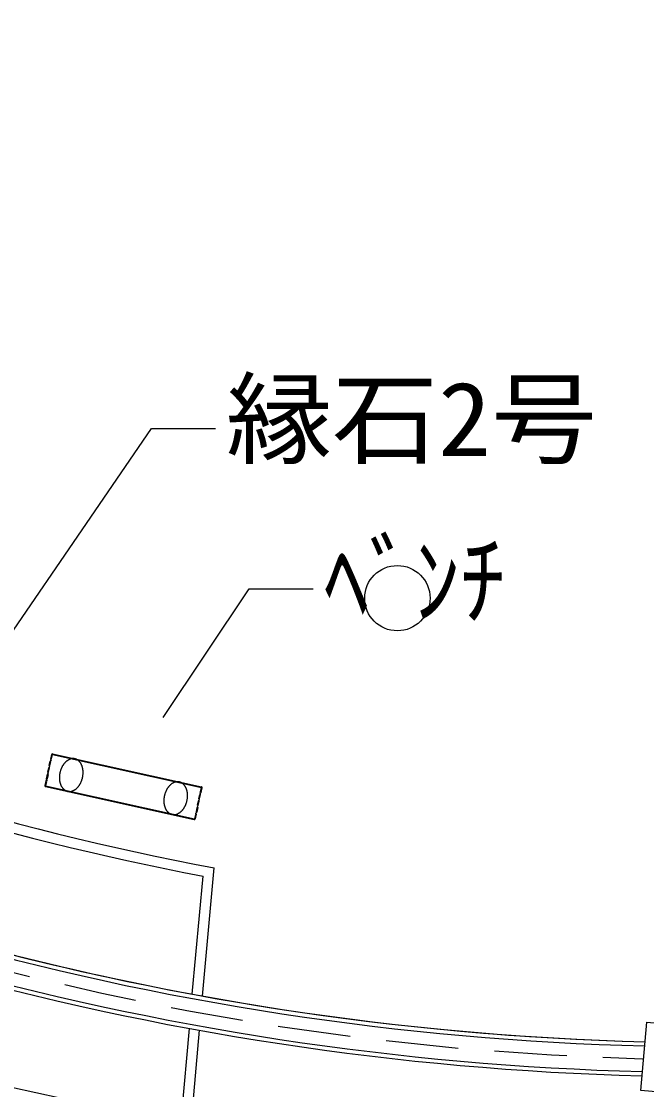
# Model space of a CAD drawing. Units: millimetres on the paper. Extents: x -120.2 to -23.9, y -30.5 to 36.3.
# Drawn here: x -97.87 to -94.94, y -22.12 to -17.1 of the extents above; entities that cross this region are included whole.
import ezdxf
from ezdxf.enums import TextEntityAlignment as Align

# ---------------------------------------------------------------- set-up
doc = ezdxf.new("R2010")
doc.units = ezdxf.units.MM
doc.header["$LTSCALE"] = 0.17
doc.linetypes.add('CHAIN2', pattern=[12, 9, -1, 1, -1])
doc.linetypes.add('DASHED2', pattern=[3, 2, -1])
for name, color, linetype in [('0-2_D-STR-1-計線1_計画', 7, 'Continuous'), ('0-3_D-STR-3-計線3_施設', 7, 'Continuous'), ('0-5_D-STR-BMK-CLINE', 7, 'CHAIN2'), ('0-6_D-STR-4-計線4_ﾌｧﾆﾁｬ_', 7, 'Continuous'), ('0-9_D-STR-2-計線2_補助', 7, 'Continuous'), ('0-A_D-STR-5-1排水', 7, 'Continuous'), ('0-F_D-STR-5-2排水-ＣＬ', 7, 'DASHED2'), ('1-8_D-STR-HTXT-施設', 4, 'Continuous'), ('1-9_GroupNo4-LayerNo1', 7, 'Continuous')]:
    doc.layers.add(name, color=color, linetype=linetype)
doc.styles.add('ＭＳ ゴシック', font='')
doc.styles.get('ＭＳ ゴシック').set_extended_font_data('MS Gothic')

msp = doc.modelspace()

# ---------------------------------------------------------------- linework, layer by layer
at = {"layer": '0-2_D-STR-1-計線1_計画'}
for p, q in [((-97.0214, -21.6787), (-96.9666, -21.0767)), ((-97.0361, -21.8392), (-97.1311, -22.8821))]:
    msp.add_line(p, q, dxfattribs=at)
for centre, radius, start, end in [((-94.6078, -8.4531), 13.4441, 239.09494, 268.56068), ((-94.6078, -8.4531), 12.8421, 245.99945, 259.41588), ((-94.6003, -8.4321), 14.6699, 240.87812, 260.06622)]:
    msp.add_arc(centre, radius, start, end, dxfattribs=at)
at = {"layer": '0-3_D-STR-3-計線3_施設'}
for radius, start, end in [(14.7283, 240.93005, 259.79309), (15.0092, 241.1582, 258.80969)]:
    msp.add_arc((-94.6078, -8.4531), radius, start, end, dxfattribs=at)
at = {"layer": '0-5_D-STR-BMK-CLINE'}
msp.add_arc((-94.6078, -8.4531), 14.046, 237.56668, 321.98064, dxfattribs=at)
at = {"layer": '0-6_D-STR-4-計線4_ﾌｧﾆﾁｬ_'}
for p, q in [((-97.7331, -20.5666), (-97.7283, -20.5449)), ((-97.729, -20.5649), (-97.7246, -20.545)), ((-97.7246, -20.545), (-97.0264, -20.6998)), ((-97.724, -20.5422), (-97.0258, -20.697)), ((-97.7399, -20.5973), (-97.7352, -20.5761)), ((-97.7365, -20.5985), (-97.732, -20.5782)), ((-97.7311, -20.5743), (-97.7309, -20.5734)), ((-97.7303, -20.5709), (-97.7299, -20.5691)), ((-97.7489, -20.6381), (-97.7536, -20.6593)), ((-97.7453, -20.6385), (-97.7498, -20.6588)), ((-97.7467, -20.6279), (-97.7422, -20.6075)), ((-97.7432, -20.6287), (-97.7386, -20.6083)), ((-97.7557, -20.6688), (-97.7606, -20.6905)), ((-97.7578, -20.6949), (-97.0596, -20.8497)), ((-97.7528, -20.6721), (-97.7572, -20.6921)), ((-97.7572, -20.6921), (-97.059, -20.8469)), ((-97.7515, -20.6662), (-97.7519, -20.668)), ((-97.7507, -20.6627), (-97.7509, -20.6636)), ((-97.0308, -20.7197), (-97.0264, -20.6998)), ((-97.0279, -20.723), (-97.023, -20.7013)), ((-97.0383, -20.7533), (-97.0338, -20.7331)), ((-97.0347, -20.7537), (-97.03, -20.7325)), ((-97.0329, -20.7292), (-97.0327, -20.7282)), ((-97.0321, -20.7257), (-97.0317, -20.7239)), ((-97.0471, -20.7933), (-97.0516, -20.8136)), ((-97.0437, -20.7945), (-97.0484, -20.8157)), ((-97.045, -20.7835), (-97.0404, -20.7631)), ((-97.0414, -20.7843), (-97.0369, -20.7639)), ((-97.0546, -20.827), (-97.059, -20.8469)), ((-97.0505, -20.8252), (-97.0553, -20.8469)), ((-97.0533, -20.821), (-97.0537, -20.8228)), ((-97.0525, -20.8175), (-97.0527, -20.8184))]:
    msp.add_line(p, q, dxfattribs=at)
for centre, start, end in [((-97.7247, -20.5457), 144.9981, 167.4981), ((-97.7247, -20.5457), 122.4981, 144.9981), ((-97.7247, -20.5457), 99.9981, 122.4981), ((-97.7247, -20.5457), 77.4981, 99.9981), ((-97.7386, -20.6083), 122.4981, 144.9981), ((-97.7386, -20.6083), 99.9981, 122.4981), ((-97.7364, -20.5981), 167.4981, 189.9981), ((-97.7364, -20.5981), 189.9981, 212.4981), ((-97.7364, -20.5981), 212.4981, 234.9981), ((-97.7386, -20.6083), 77.4981, 99.9981), ((-97.7364, -20.5981), 234.9981, 257.4981), ((-97.7317, -20.5769), 144.9981, 167.4981), ((-97.7317, -20.5769), 122.4981, 144.9981), ((-97.7317, -20.5769), 99.9981, 122.4981), ((-97.7296, -20.5674), 167.4981, 189.9981), ((-97.7296, -20.5674), 189.9981, 212.4981), ((-97.7296, -20.5674), 212.4981, 234.9981), ((-97.7317, -20.5769), 77.4981, 99.9981), ((-97.7296, -20.5674), 234.9981, 257.4981), ((-97.7454, -20.6389), 144.9981, 167.4981), ((-97.7454, -20.6389), 122.4981, 144.9981), ((-97.7454, -20.6389), 99.9981, 122.4981), ((-97.7432, -20.6287), 167.4981, 189.9981), ((-97.7432, -20.6287), 189.9981, 212.4981), ((-97.7432, -20.6287), 212.4981, 234.9981), ((-97.7454, -20.6389), 77.4981, 99.9981), ((-97.7432, -20.6287), 234.9981, 257.4981), ((-97.7386, -20.6083), 144.9981, 167.4981), ((-97.757, -20.6913), 167.4981, 189.9981), ((-97.757, -20.6913), 189.9981, 212.4981), ((-97.757, -20.6913), 212.4981, 234.9981), ((-97.757, -20.6913), 234.9981, 257.4981), ((-97.7522, -20.6696), 144.9981, 167.4981), ((-97.7522, -20.6696), 122.4981, 144.9981), ((-97.7522, -20.6696), 99.9981, 122.4981), ((-97.7501, -20.6601), 167.4981, 189.9981), ((-97.7501, -20.6601), 189.9981, 212.4981), ((-97.7501, -20.6601), 212.4981, 234.9981), ((-97.7522, -20.6696), 77.4981, 99.9981), ((-97.7501, -20.6601), 234.9981, 257.4981), ((-97.0266, -20.7005), 54.9981, 77.4981), ((-97.0266, -20.7005), 32.4981, 54.9981), ((-97.0266, -20.7005), 9.9981, 32.4981), ((-97.0266, -20.7005), 347.4981, 9.9981), ((-97.0382, -20.7529), 302.4981, 324.9981), ((-97.0382, -20.7529), 324.9981, 347.4981), ((-97.0335, -20.7317), 54.9981, 77.4981), ((-97.0314, -20.7222), 257.4981, 279.9981), ((-97.0335, -20.7317), 32.4981, 54.9981), ((-97.0314, -20.7222), 279.9981, 302.4981), ((-97.0335, -20.7317), 9.9981, 32.4981), ((-97.0335, -20.7317), 347.4981, 9.9981), ((-97.0314, -20.7222), 302.4981, 324.9981), ((-97.0314, -20.7222), 324.9981, 347.4981), ((-97.0472, -20.7937), 54.9981, 77.4981), ((-97.045, -20.7835), 257.4981, 279.9981), ((-97.0472, -20.7937), 32.4981, 54.9981), ((-97.045, -20.7835), 279.9981, 302.4981), ((-97.0472, -20.7937), 9.9981, 32.4981), ((-97.0472, -20.7937), 347.4981, 9.9981), ((-97.045, -20.7835), 302.4981, 324.9981), ((-97.045, -20.7835), 324.9981, 347.4981), ((-97.0404, -20.7631), 54.9981, 77.4981), ((-97.0382, -20.7529), 257.4981, 279.9981), ((-97.0404, -20.7631), 32.4981, 54.9981), ((-97.0382, -20.7529), 279.9981, 302.4981), ((-97.0404, -20.7631), 9.9981, 32.4981), ((-97.0404, -20.7631), 347.4981, 9.9981), ((-97.0589, -20.8461), 257.4981, 279.9981), ((-97.0589, -20.8461), 279.9981, 302.4981), ((-97.0589, -20.8461), 302.4981, 324.9981), ((-97.0589, -20.8461), 324.9981, 347.4981), ((-97.054, -20.8244), 54.9981, 77.4981), ((-97.0519, -20.8149), 257.4981, 279.9981), ((-97.054, -20.8244), 32.4981, 54.9981), ((-97.0519, -20.8149), 279.9981, 302.4981), ((-97.054, -20.8244), 9.9981, 32.4981), ((-97.054, -20.8244), 347.4981, 9.9981), ((-97.0519, -20.8149), 302.4981, 324.9981), ((-97.0519, -20.8149), 324.9981, 347.4981)]:
    msp.add_arc(centre, 0.00361, start, end, dxfattribs=at)
at = {"layer": '0-6_D-STR-4-計線4_ﾌｧﾆﾁｬ_', "linetype": 'DASHED2'}
for centre, radius, start, end in [((-97.5796, -20.6543), 0.1127, 151.4972, 167.4981), ((-97.6059, -20.64), 0.0827, 132.803, 151.4972), ((-97.6209, -20.6238), 0.0606, 108.3906, 132.803), ((-97.628, -20.6025), 0.0382, 77.4981, 108.3906), ((-97.628, -20.6025), 0.0382, 46.6057, 77.4981), ((-97.6434, -20.6188), 0.0606, 22.1933, 46.6057), ((-97.6639, -20.6271), 0.0827, 3.4991, 22.1933), ((-97.5796, -20.6543), 0.1127, 167.4981, 183.4991), ((-97.6938, -20.629), 0.1127, 331.4972, 347.4981), ((-97.6938, -20.629), 0.1127, 347.4981, 3.4991), ((-97.6095, -20.6561), 0.0827, 183.4991, 202.1933), ((-97.63, -20.6645), 0.0606, 202.1933, 226.6057), ((-97.6524, -20.6595), 0.0606, 288.3906, 312.803), ((-97.6675, -20.6432), 0.0827, 312.803, 331.4972), ((-97.1161, -20.7486), 0.0827, 132.803, 151.4972), ((-97.1312, -20.7323), 0.0606, 108.3906, 132.803), ((-97.1382, -20.7111), 0.0382, 77.4981, 108.3906), ((-97.1382, -20.7111), 0.0382, 46.6057, 77.4981), ((-97.1536, -20.7274), 0.0606, 22.1933, 46.6057), ((-97.1741, -20.7357), 0.0827, 3.4991, 22.1933), ((-97.6453, -20.6807), 0.0382, 226.6057, 257.4981), ((-97.6453, -20.6807), 0.0382, 257.4981, 288.3906), ((-97.0898, -20.7629), 0.1127, 167.4981, 183.4991), ((-97.0898, -20.7629), 0.1127, 151.4972, 167.4981), ((-97.204, -20.7376), 0.1127, 347.4981, 3.4991), ((-97.1197, -20.7647), 0.0827, 183.4991, 202.1933), ((-97.1402, -20.7731), 0.0606, 202.1933, 226.6057), ((-97.1777, -20.7518), 0.0827, 312.803, 331.4972), ((-97.204, -20.7376), 0.1127, 331.4972, 347.4981), ((-97.1556, -20.7893), 0.0382, 226.6057, 257.4981), ((-97.1556, -20.7893), 0.0382, 257.4981, 288.3906), ((-97.1627, -20.7681), 0.0606, 288.3906, 312.803)]:
    msp.add_arc(centre, radius, start, end, dxfattribs=at)
at = {"layer": '0-9_D-STR-2-計線2_補助'}
for p, q in [((-97.069, -21.67), (-97.0185, -21.1159)), ((-97.0836, -21.8305), (-97.1786, -22.8737))]:
    msp.add_line(p, q, dxfattribs=at)
msp.add_arc((-94.6078, -8.4531), 12.8903, 246.26633, 259.22101, dxfattribs=at)
at = {"layer": '0-A_D-STR-5-1排水'}
msp.add_lwpolyline([(-94.6174, -21.8309), (-94.6466, -22.1506), (-94.9663, -22.1215), (-94.9372, -21.8017)], close=True, dxfattribs=at)
msp.add_circle((-96.1075, -19.8114), 0.1533, dxfattribs=at)
for radius, start, end in [(13.4441, 239.47913, 268.56068), (13.4642, 239.51951, 268.55506), (13.5845, 239.75904, 268.52169), (13.6046, 239.7985, 268.51619)]:
    msp.add_arc((-94.6078, -8.4531), radius, start, end, dxfattribs=at)
at = {"layer": '0-F_D-STR-5-2排水-ＣＬ'}
msp.add_arc((-94.6078, -8.4531), 13.5243, 239.63987, 268.51619, dxfattribs=at)
at = {"layer": '1-8_D-STR-HTXT-施設', "color": 7}
for points in [[(-98.2549, -20.4665), (-97.2607, -19.0158), (-96.9597, -19.0158)], [(-97.2051, -20.3722), (-96.8027, -19.768), (-96.5017, -19.768)]]:
    msp.add_lwpolyline(points, dxfattribs=at)
at = {"layer": '1-9_GroupNo4-LayerNo1'}
for start, end in [(167.4981, 189.9981), (189.9981, 212.4981), (212.4981, 234.9981)]:
    msp.add_arc((-97.7571, -20.6913), 0.00361, start, end, dxfattribs=at)

# ---------------------------------------------------------------- texts
at = {"layer": '1-8_D-STR-HTXT-施設', "style": 'ＭＳ ゴシック'}
for s, width, p in [('縁石2号', 1.05, (-96.911, -19.2481)), ('ﾍﾞﾝﾁ', 0.9, (-96.453, -20.0068))]:
    msp.add_text(s, height=0.3473, dxfattribs=dict(at, width=width)).set_placement(p, align=Align.BOTTOM_LEFT)

doc.saveas('drawing.dxf')
